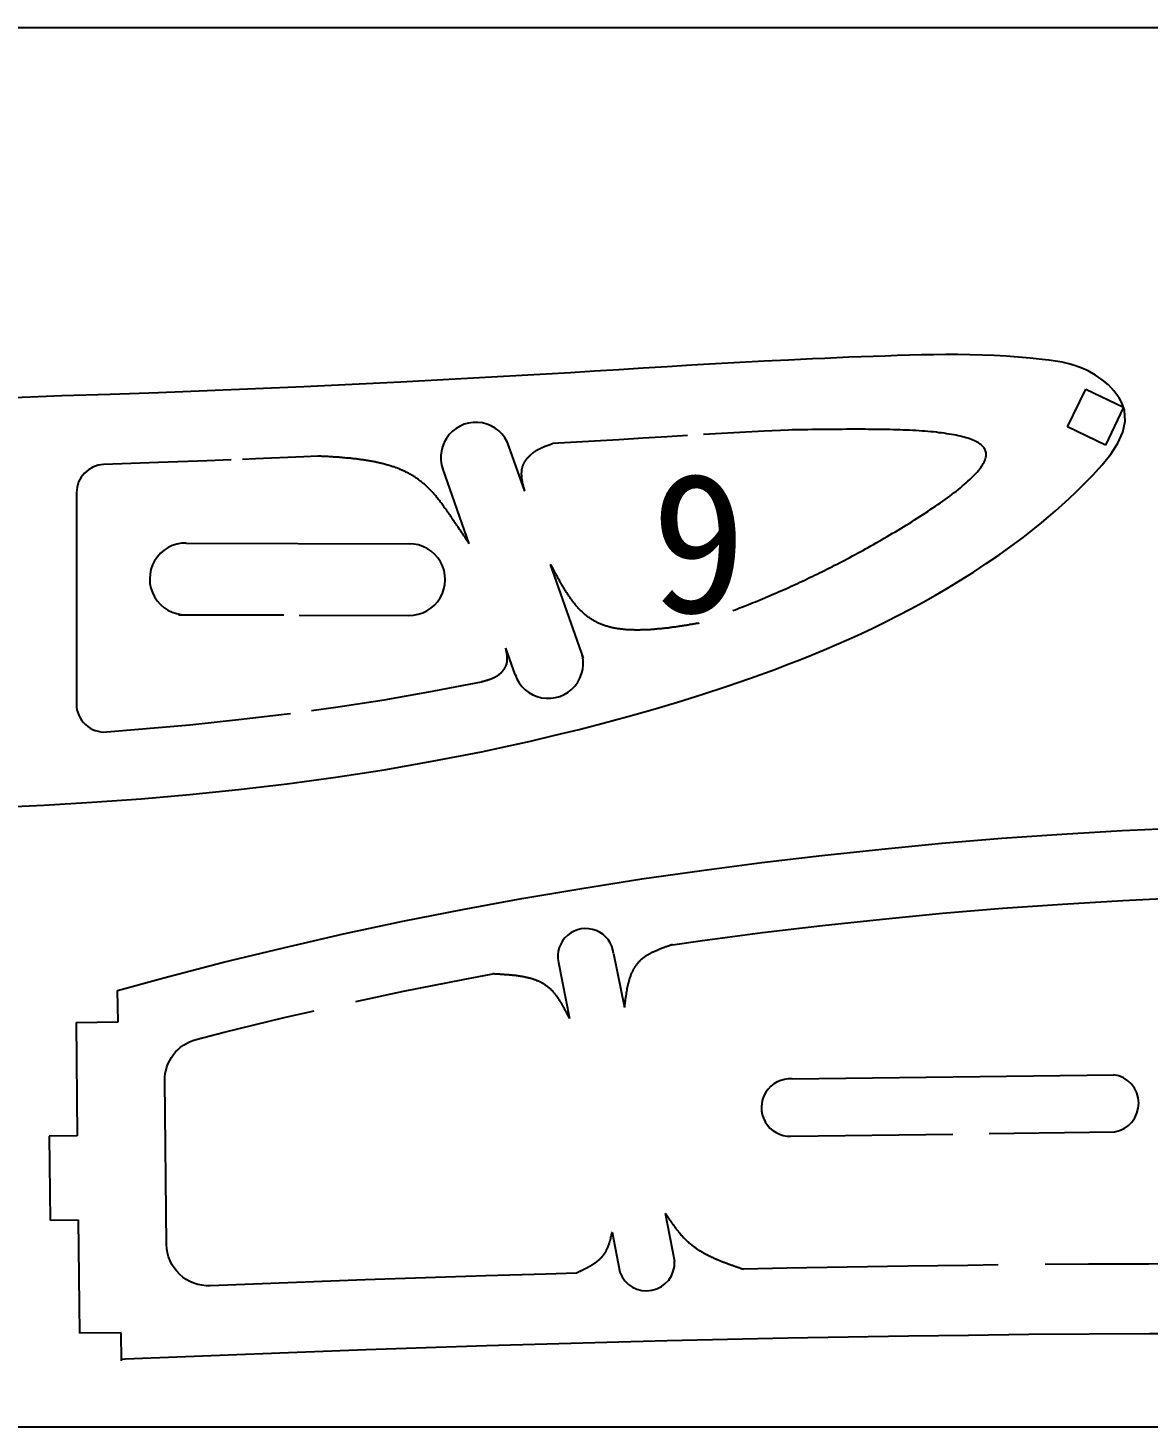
# Model space of a CAD drawing. Header units: inches. Extents: x 2105 to 3676, y -593 to 929.
# Drawn here: x 2263.9 to 2344, y 542.5 to 642.5 of the extents above; entities that cross this region are included whole.
import ezdxf

# ---------------------------------------------------------------- set-up
doc = ezdxf.new("R2010")
doc.units = ezdxf.units.IN
doc.header["$MEASUREMENT"] = 0
doc.layers.add('7', color=7, linetype='Continuous')
doc.styles.add('样式_4', font='txt', dxfattribs={"height": 10})

msp = doc.modelspace()

# ---------------------------------------------------------------- linework, layer by layer
at = {"color": 7}
for p, q in [((3160.59, 642.51), (2160.62, 642.51)), ((2338.22, 613.99), (2339.52, 616.7)), ((2339.52, 616.7), (2342.23, 615.4)), ((2342.23, 615.4), (2340.93, 612.7)), ((2340.93, 612.7), (2338.22, 613.99)), ((2299.41, 609.39), (2298.28, 612.62)), ((2295.44, 605.64), (2293.55, 611.01)), ((2275.21, 605.69), (2291.19, 605.64)), ((2303.61, 597.46), (2301.25, 604.16)), ((2274.65, 600.57), (2282.19, 600.55)), ((2283.27, 600.54), (2291.12, 600.52)), ((2298.72, 596.3), (2298.06, 598.19)), ((2305.76, 576.35), (2306.53, 572.49)), ((2301.82, 575.71), (2302.61, 571.71)), ((2270.33, 571.46), (2270.3, 573.71)), ((2267.33, 571.43), (2270.33, 571.46)), ((2267.33, 571.43), (2267.41, 563.32)), ((2318.54, 567.39), (2341.52, 567.69)), ((2267.41, 563.32), (2265.41, 563.29)), ((2265.41, 563.29), (2265.48, 557.3)), ((2318.45, 563.3), (2330.01, 563.45)), ((2332.61, 563.49), (2341.57, 563.6)), ((2265.48, 557.3), (2267.48, 557.32)), ((2267.48, 557.32), (2267.56, 549.21)), ((2309.44, 557.8), (2310.12, 554.36)), ((2305.65, 556.44), (2306.21, 553.58)), ((2270.56, 549.24), (2267.56, 549.21)), ((2270.58, 547.24), (2270.56, 549.24)), ((2160.59, 542.51), (3160.59, 542.51))]:
    msp.add_line(p, q, dxfattribs=at)
for points in [[(2314.29, 600.86, 0), (2314.45, 600.92, 0), (2314.61, 600.98, 0), (2314.77, 601.05, 0), (2314.93, 601.11, 0), (2315.09, 601.17, 0), (2315.25, 601.24, 0), (2315.41, 601.3, 0), (2315.58, 601.37, 0), (2315.74, 601.44, 0), (2315.91, 601.5, 0), (2316.07, 601.57, 0), (2316.24, 601.64, 0), (2316.4, 601.71, 0), (2316.57, 601.77, 0), (2316.73, 601.84, 0), (2316.9, 601.91, 0), (2317.06, 601.99, 0), (2317.23, 602.06, 0), (2317.4, 602.13, 0), (2317.56, 602.2, 0), (2317.73, 602.28, 0), (2317.9, 602.35, 0), (2318.07, 602.43, 0), (2318.24, 602.5, 0), (2318.41, 602.58, 0), (2318.58, 602.65, 0), (2318.75, 602.73, 0), (2318.92, 602.81, 0), (2319.09, 602.89, 0), (2319.26, 602.97, 0), (2319.44, 603.05, 0), (2319.61, 603.13, 0), (2319.78, 603.22, 0), (2319.96, 603.3, 0), (2320.13, 603.39, 0), (2320.31, 603.47, 0), (2320.49, 603.56, 0), (2320.66, 603.64, 0), (2320.84, 603.73, 0), (2321.02, 603.82, 0), (2321.2, 603.91, 0), (2321.38, 604, 0), (2321.56, 604.1, 0), (2321.74, 604.19, 0), (2321.92, 604.28, 0), (2322.1, 604.38, 0), (2322.29, 604.47, 0), (2322.47, 604.57, 0), (2322.65, 604.67, 0), (2322.84, 604.77, 0), (2323.03, 604.87, 0), (2323.21, 604.97, 0), (2323.4, 605.07, 0), (2323.59, 605.17, 0), (2323.78, 605.28, 0), (2323.97, 605.38, 0), (2324.16, 605.49, 0), (2324.35, 605.6, 0), (2324.54, 605.71, 0), (2324.74, 605.82, 0), (2324.93, 605.93, 0), (2325.12, 606.04, 0), (2325.32, 606.15, 0), (2325.52, 606.27, 0), (2325.71, 606.39, 0), (2325.91, 606.5, 0), (2326.11, 606.62, 0), (2326.3, 606.74, 0), (2326.5, 606.86, 0), (2326.69, 606.98, 0), (2326.89, 607.1, 0), (2327.09, 607.22, 0), (2327.28, 607.34, 0), (2327.47, 607.46, 0), (2327.66, 607.58, 0), (2327.85, 607.71, 0), (2328.04, 607.83, 0), (2328.23, 607.95, 0), (2328.41, 608.08, 0), (2328.6, 608.2, 0), (2328.78, 608.32, 0), (2328.95, 608.44, 0), (2329.13, 608.57, 0), (2329.3, 608.69, 0), (2329.47, 608.81, 0), (2329.64, 608.93, 0), (2329.8, 609.05, 0), (2329.96, 609.18, 0), (2330.12, 609.3, 0), (2330.27, 609.41, 0), (2330.42, 609.53, 0), (2330.57, 609.65, 0), (2330.71, 609.77, 0), (2330.84, 609.88, 0), (2330.98, 610, 0), (2331.1, 610.11, 0), (2331.23, 610.23, 0), (2331.34, 610.34, 0), (2331.46, 610.45, 0), (2331.56, 610.56, 0), (2331.66, 610.66, 0), (2331.76, 610.77, 0), (2331.85, 610.88, 0), (2331.93, 610.98, 0), (2332.01, 611.08, 0), (2332.08, 611.18, 0), (2332.14, 611.28, 0), (2332.2, 611.37, 0), (2332.25, 611.47, 0), (2332.3, 611.56, 0), (2332.33, 611.65, 0), (2332.36, 611.74, 0), (2332.39, 611.82, 0), (2332.4, 611.9, 0), (2332.41, 611.99, 0), (2332.41, 612.06, 0), (2332.4, 612.14, 0), (2332.38, 612.22, 0), (2332.36, 612.29, 0), (2332.33, 612.36, 0), (2332.29, 612.43, 0), (2332.25, 612.49, 0), (2332.2, 612.56, 0), (2332.14, 612.62, 0), (2332.08, 612.68, 0), (2332.01, 612.74, 0), (2331.93, 612.79, 0), (2331.85, 612.85, 0), (2331.76, 612.9, 0), (2331.67, 612.95, 0), (2331.57, 613, 0), (2331.46, 613.05, 0), (2331.35, 613.09, 0), (2331.23, 613.13, 0), (2331.1, 613.18, 0), (2330.97, 613.22, 0), (2330.84, 613.26, 0), (2330.7, 613.29, 0), (2330.55, 613.33, 0), (2330.4, 613.36, 0), (2330.25, 613.4, 0), (2330.09, 613.43, 0), (2329.92, 613.46, 0), (2329.75, 613.48, 0), (2329.58, 613.51, 0), (2329.4, 613.54, 0), (2329.22, 613.56, 0), (2329.03, 613.58, 0), (2328.84, 613.61, 0), (2328.64, 613.63, 0), (2328.44, 613.65, 0), (2328.24, 613.66, 0), (2328.03, 613.68, 0), (2327.82, 613.7, 0), (2327.6, 613.71, 0), (2327.38, 613.73, 0), (2327.16, 613.74, 0), (2326.93, 613.75, 0), (2326.71, 613.76, 0), (2326.47, 613.77, 0), (2326.24, 613.78, 0), (2326, 613.79, 0), (2325.76, 613.79, 0), (2325.52, 613.8, 0), (2325.27, 613.81, 0), (2325.02, 613.81, 0), (2324.77, 613.82, 0), (2324.52, 613.82, 0), (2324.26, 613.82, 0), (2324, 613.82, 0), (2323.74, 613.83, 0), (2323.48, 613.83, 0), (2323.22, 613.83, 0), (2322.95, 613.83, 0), (2322.68, 613.83, 0), (2322.41, 613.83, 0), (2322.14, 613.82, 0), (2321.87, 613.82, 0), (2321.6, 613.82, 0), (2321.33, 613.82, 0), (2321.05, 613.81, 0), (2320.77, 613.81, 0), (2320.5, 613.81, 0), (2320.22, 613.8, 0), (2319.94, 613.8, 0), (2319.66, 613.79, 0), (2319.38, 613.79, 0), (2319.1, 613.79, 0), (2318.82, 613.78, 0), (2318.54, 613.78, 0), (2318.26, 613.77, 0)], [(2299.42, 609.39, 0), (2299.41, 609.41, 0), (2299.4, 609.44, 0), (2299.4, 609.46, 0), (2299.39, 609.49, 0), (2299.38, 609.51, 0), (2299.38, 609.54, 0), (2299.37, 609.56, 0), (2299.36, 609.58, 0), (2299.36, 609.61, 0), (2299.35, 609.63, 0), (2299.34, 609.66, 0), (2299.34, 609.68, 0), (2299.33, 609.71, 0), (2299.32, 609.73, 0), (2299.32, 609.76, 0), (2299.31, 609.78, 0), (2299.31, 609.8, 0), (2299.3, 609.83, 0), (2299.29, 609.85, 0), (2299.29, 609.88, 0), (2299.28, 609.9, 0), (2299.28, 609.93, 0), (2299.27, 609.95, 0), (2299.27, 609.97, 0), (2299.26, 610, 0), (2299.26, 610.02, 0), (2299.25, 610.05, 0), (2299.25, 610.07, 0), (2299.24, 610.1, 0), (2299.24, 610.12, 0), (2299.23, 610.14, 0), (2299.23, 610.17, 0), (2299.22, 610.19, 0), (2299.22, 610.22, 0), (2299.22, 610.24, 0), (2299.21, 610.26, 0), (2299.21, 610.29, 0), (2299.21, 610.31, 0), (2299.2, 610.34, 0), (2299.2, 610.36, 0), (2299.2, 610.38, 0), (2299.2, 610.41, 0), (2299.19, 610.43, 0), (2299.19, 610.45, 0), (2299.19, 610.48, 0), (2299.19, 610.5, 0), (2299.19, 610.53, 0), (2299.19, 610.55, 0), (2299.18, 610.57, 0), (2299.18, 610.6, 0), (2299.18, 610.62, 0), (2299.18, 610.64, 0), (2299.18, 610.67, 0), (2299.18, 610.69, 0), (2299.18, 610.71, 0), (2299.19, 610.74, 0), (2299.19, 610.76, 0), (2299.19, 610.78, 0), (2299.19, 610.8, 0), (2299.19, 610.83, 0), (2299.19, 610.85, 0), (2299.2, 610.87, 0), (2299.2, 610.9, 0), (2299.2, 610.92, 0), (2299.21, 610.94, 0), (2299.21, 610.96, 0), (2299.22, 610.99, 0), (2299.22, 611.01, 0), (2299.23, 611.03, 0), (2299.23, 611.05, 0), (2299.24, 611.08, 0), (2299.24, 611.1, 0), (2299.25, 611.12, 0), (2299.26, 611.14, 0), (2299.26, 611.16, 0), (2299.27, 611.19, 0), (2299.28, 611.21, 0), (2299.29, 611.23, 0), (2299.29, 611.25, 0), (2299.3, 611.27, 0), (2299.31, 611.3, 0), (2299.32, 611.32, 0), (2299.33, 611.34, 0), (2299.34, 611.36, 0), (2299.35, 611.38, 0), (2299.36, 611.4, 0), (2299.37, 611.42, 0), (2299.39, 611.44, 0), (2299.4, 611.47, 0), (2299.41, 611.49, 0), (2299.42, 611.51, 0), (2299.43, 611.53, 0), (2299.45, 611.55, 0), (2299.46, 611.57, 0), (2299.47, 611.59, 0), (2299.49, 611.61, 0), (2299.5, 611.63, 0), (2299.52, 611.65, 0), (2299.53, 611.67, 0), (2299.54, 611.69, 0), (2299.56, 611.71, 0), (2299.57, 611.73, 0), (2299.59, 611.75, 0), (2299.61, 611.76, 0), (2299.62, 611.78, 0), (2299.64, 611.8, 0), (2299.65, 611.82, 0), (2299.67, 611.84, 0), (2299.69, 611.86, 0), (2299.7, 611.88, 0), (2299.72, 611.89, 0), (2299.74, 611.91, 0), (2299.75, 611.93, 0), (2299.77, 611.95, 0), (2299.79, 611.96, 0), (2299.81, 611.98, 0), (2299.83, 612, 0), (2299.84, 612.01, 0), (2299.86, 612.03, 0), (2299.88, 612.05, 0), (2299.9, 612.06, 0), (2299.92, 612.08, 0), (2299.94, 612.09, 0), (2299.96, 612.11, 0), (2299.97, 612.12, 0), (2299.99, 612.14, 0), (2300.01, 612.15, 0), (2300.03, 612.17, 0), (2300.05, 612.18, 0), (2300.07, 612.2, 0), (2300.09, 612.21, 0), (2300.11, 612.23, 0), (2300.13, 612.24, 0), (2300.15, 612.25, 0), (2300.17, 612.27, 0), (2300.19, 612.28, 0), (2300.21, 612.29, 0), (2300.23, 612.3, 0), (2300.25, 612.32, 0), (2300.27, 612.33, 0), (2300.29, 612.34, 0), (2300.32, 612.35, 0), (2300.34, 612.37, 0), (2300.36, 612.38, 0), (2300.38, 612.39, 0), (2300.4, 612.4, 0), (2300.42, 612.41, 0), (2300.44, 612.42, 0), (2300.46, 612.43, 0), (2300.48, 612.44, 0), (2300.5, 612.45, 0), (2300.53, 612.46, 0), (2300.55, 612.47, 0), (2300.57, 612.48, 0), (2300.59, 612.49, 0), (2300.61, 612.5, 0), (2300.63, 612.51, 0), (2300.66, 612.52, 0), (2300.68, 612.53, 0), (2300.7, 612.54, 0), (2300.72, 612.55, 0), (2300.74, 612.56, 0), (2300.77, 612.57, 0), (2300.79, 612.58, 0), (2300.81, 612.59, 0), (2300.83, 612.6, 0), (2300.85, 612.61, 0), (2300.88, 612.61, 0), (2300.9, 612.62, 0), (2300.92, 612.63, 0), (2300.94, 612.64, 0), (2300.97, 612.65, 0), (2300.99, 612.66, 0), (2301.01, 612.66, 0), (2301.03, 612.67, 0), (2301.06, 612.68, 0), (2301.08, 612.69, 0), (2301.1, 612.7, 0), (2301.12, 612.71, 0), (2301.15, 612.71, 0), (2301.17, 612.72, 0), (2301.19, 612.73, 0), (2301.21, 612.74, 0), (2301.24, 612.74, 0), (2301.26, 612.75, 0), (2301.28, 612.76, 0), (2301.3, 612.77, 0), (2301.33, 612.78, 0), (2301.35, 612.78, 0), (2301.37, 612.79, 0), (2301.4, 612.8, 0)], [(2295.44, 605.63, 0), (2295.4, 605.69, 0), (2295.37, 605.75, 0), (2295.33, 605.8, 0), (2295.29, 605.86, 0), (2295.25, 605.92, 0), (2295.21, 605.98, 0), (2295.18, 606.03, 0), (2295.14, 606.09, 0), (2295.1, 606.15, 0), (2295.06, 606.2, 0), (2295.02, 606.26, 0), (2294.98, 606.32, 0), (2294.95, 606.38, 0), (2294.91, 606.43, 0), (2294.87, 606.49, 0), (2294.83, 606.55, 0), (2294.79, 606.61, 0), (2294.75, 606.66, 0), (2294.71, 606.72, 0), (2294.68, 606.78, 0), (2294.64, 606.84, 0), (2294.6, 606.89, 0), (2294.56, 606.95, 0), (2294.52, 607.01, 0), (2294.48, 607.07, 0), (2294.44, 607.12, 0), (2294.4, 607.18, 0), (2294.36, 607.24, 0), (2294.32, 607.3, 0), (2294.29, 607.35, 0), (2294.25, 607.41, 0), (2294.21, 607.47, 0), (2294.17, 607.53, 0), (2294.13, 607.59, 0), (2294.09, 607.64, 0), (2294.05, 607.7, 0), (2294.01, 607.76, 0), (2293.97, 607.82, 0), (2293.93, 607.88, 0), (2293.89, 607.93, 0), (2293.85, 607.99, 0), (2293.81, 608.05, 0), (2293.77, 608.11, 0), (2293.73, 608.17, 0), (2293.68, 608.22, 0), (2293.64, 608.28, 0), (2293.6, 608.34, 0), (2293.56, 608.39, 0), (2293.52, 608.45, 0), (2293.48, 608.51, 0), (2293.43, 608.56, 0), (2293.39, 608.62, 0), (2293.35, 608.67, 0), (2293.31, 608.73, 0), (2293.26, 608.79, 0), (2293.22, 608.84, 0), (2293.18, 608.89, 0), (2293.13, 608.95, 0), (2293.09, 609, 0), (2293.04, 609.06, 0), (2293, 609.11, 0), (2292.95, 609.16, 0), (2292.91, 609.21, 0), (2292.86, 609.27, 0), (2292.82, 609.32, 0), (2292.77, 609.37, 0), (2292.72, 609.42, 0), (2292.68, 609.47, 0), (2292.63, 609.52, 0), (2292.58, 609.57, 0), (2292.53, 609.61, 0), (2292.49, 609.66, 0), (2292.44, 609.71, 0), (2292.39, 609.75, 0), (2292.34, 609.8, 0), (2292.29, 609.85, 0), (2292.24, 609.89, 0), (2292.19, 609.93, 0), (2292.14, 609.98, 0), (2292.08, 610.02, 0), (2292.03, 610.06, 0), (2291.98, 610.1, 0), (2291.93, 610.15, 0), (2291.87, 610.19, 0), (2291.82, 610.23, 0), (2291.77, 610.27, 0), (2291.71, 610.31, 0), (2291.66, 610.34, 0), (2291.6, 610.38, 0), (2291.55, 610.42, 0), (2291.49, 610.45, 0), (2291.43, 610.49, 0), (2291.38, 610.52, 0), (2291.32, 610.55, 0), (2291.26, 610.59, 0), (2291.2, 610.62, 0), (2291.15, 610.65, 0), (2291.09, 610.68, 0), (2291.03, 610.71, 0), (2290.97, 610.74, 0), (2290.91, 610.77, 0), (2290.85, 610.8, 0), (2290.79, 610.83, 0), (2290.73, 610.86, 0), (2290.67, 610.89, 0), (2290.61, 610.91, 0), (2290.54, 610.94, 0), (2290.48, 610.96, 0), (2290.42, 610.99, 0), (2290.36, 611.01, 0), (2290.3, 611.04, 0), (2290.23, 611.06, 0), (2290.17, 611.08, 0), (2290.11, 611.11, 0), (2290.04, 611.13, 0), (2289.98, 611.15, 0), (2289.91, 611.17, 0), (2289.85, 611.19, 0), (2289.78, 611.21, 0), (2289.72, 611.23, 0), (2289.65, 611.25, 0), (2289.59, 611.27, 0), (2289.52, 611.29, 0), (2289.45, 611.31, 0), (2289.39, 611.33, 0), (2289.32, 611.35, 0), (2289.25, 611.36, 0), (2289.18, 611.38, 0), (2289.12, 611.4, 0), (2289.05, 611.41, 0), (2288.98, 611.43, 0), (2288.91, 611.44, 0), (2288.84, 611.46, 0), (2288.77, 611.47, 0), (2288.71, 611.49, 0), (2288.64, 611.5, 0), (2288.57, 611.51, 0), (2288.5, 611.53, 0), (2288.43, 611.54, 0), (2288.36, 611.55, 0), (2288.29, 611.56, 0), (2288.22, 611.58, 0), (2288.15, 611.59, 0), (2288.08, 611.6, 0), (2288, 611.61, 0), (2287.93, 611.62, 0), (2287.86, 611.63, 0), (2287.79, 611.64, 0), (2287.72, 611.65, 0), (2287.65, 611.66, 0), (2287.58, 611.67, 0), (2287.5, 611.68, 0), (2287.43, 611.69, 0), (2287.36, 611.7, 0), (2287.29, 611.71, 0), (2287.21, 611.71, 0), (2287.14, 611.72, 0), (2287.07, 611.73, 0), (2286.99, 611.74, 0), (2286.92, 611.75, 0), (2286.85, 611.75, 0), (2286.77, 611.76, 0), (2286.7, 611.77, 0), (2286.63, 611.77, 0), (2286.55, 611.78, 0), (2286.48, 611.79, 0), (2286.41, 611.79, 0), (2286.33, 611.8, 0), (2286.26, 611.8, 0), (2286.18, 611.81, 0), (2286.11, 611.82, 0), (2286.04, 611.82, 0), (2285.96, 611.83, 0), (2285.89, 611.83, 0), (2285.81, 611.84, 0), (2285.74, 611.84, 0), (2285.66, 611.85, 0), (2285.59, 611.85, 0), (2285.51, 611.86, 0), (2285.44, 611.86, 0), (2285.36, 611.87, 0), (2285.29, 611.87, 0), (2285.21, 611.88, 0), (2285.14, 611.88, 0), (2285.06, 611.89, 0), (2284.99, 611.89, 0), (2284.91, 611.89, 0), (2284.84, 611.9, 0), (2284.76, 611.9, 0), (2284.69, 611.91, 0), (2284.61, 611.91, 0)], [(2311.87, 599.96, 0), (2311.8, 599.95, 0), (2311.74, 599.94, 0), (2311.67, 599.93, 0), (2311.61, 599.92, 0), (2311.55, 599.91, 0), (2311.48, 599.9, 0), (2311.42, 599.89, 0), (2311.35, 599.88, 0), (2311.29, 599.87, 0), (2311.22, 599.86, 0), (2311.16, 599.85, 0), (2311.09, 599.83, 0), (2311.03, 599.82, 0), (2310.96, 599.81, 0), (2310.9, 599.8, 0), (2310.83, 599.79, 0), (2310.77, 599.78, 0), (2310.7, 599.77, 0), (2310.64, 599.76, 0), (2310.57, 599.75, 0), (2310.51, 599.74, 0), (2310.44, 599.73, 0), (2310.38, 599.72, 0), (2310.31, 599.71, 0), (2310.25, 599.7, 0), (2310.18, 599.69, 0), (2310.12, 599.69, 0), (2310.05, 599.68, 0), (2309.99, 599.67, 0), (2309.92, 599.66, 0), (2309.85, 599.65, 0), (2309.79, 599.64, 0), (2309.72, 599.63, 0), (2309.66, 599.62, 0), (2309.59, 599.62, 0), (2309.52, 599.61, 0), (2309.46, 599.6, 0), (2309.39, 599.59, 0), (2309.33, 599.59, 0), (2309.26, 599.58, 0), (2309.19, 599.57, 0), (2309.13, 599.56, 0), (2309.06, 599.56, 0), (2308.99, 599.55, 0), (2308.93, 599.55, 0), (2308.86, 599.54, 0), (2308.79, 599.53, 0), (2308.72, 599.53, 0), (2308.66, 599.52, 0), (2308.59, 599.52, 0), (2308.52, 599.51, 0), (2308.45, 599.51, 0), (2308.39, 599.5, 0), (2308.32, 599.5, 0), (2308.25, 599.5, 0), (2308.18, 599.49, 0), (2308.11, 599.49, 0), (2308.04, 599.49, 0), (2307.97, 599.48, 0), (2307.91, 599.48, 0), (2307.84, 599.48, 0), (2307.77, 599.48, 0), (2307.7, 599.48, 0), (2307.63, 599.47, 0), (2307.56, 599.47, 0), (2307.49, 599.47, 0), (2307.42, 599.47, 0), (2307.35, 599.47, 0), (2307.28, 599.47, 0), (2307.21, 599.48, 0), (2307.15, 599.48, 0), (2307.08, 599.48, 0), (2307.01, 599.48, 0), (2306.94, 599.48, 0), (2306.87, 599.49, 0), (2306.8, 599.49, 0), (2306.73, 599.5, 0), (2306.66, 599.5, 0), (2306.6, 599.51, 0), (2306.53, 599.51, 0), (2306.46, 599.52, 0), (2306.39, 599.53, 0), (2306.33, 599.53, 0), (2306.26, 599.54, 0), (2306.19, 599.55, 0), (2306.12, 599.56, 0), (2306.06, 599.57, 0), (2305.99, 599.58, 0), (2305.93, 599.59, 0), (2305.86, 599.6, 0), (2305.79, 599.62, 0), (2305.73, 599.63, 0), (2305.66, 599.64, 0), (2305.6, 599.66, 0), (2305.54, 599.67, 0), (2305.47, 599.69, 0), (2305.41, 599.71, 0), (2305.34, 599.72, 0), (2305.28, 599.74, 0), (2305.22, 599.76, 0), (2305.16, 599.78, 0), (2305.1, 599.8, 0), (2305.04, 599.82, 0), (2304.98, 599.84, 0), (2304.92, 599.86, 0), (2304.86, 599.89, 0), (2304.8, 599.91, 0), (2304.74, 599.94, 0), (2304.68, 599.96, 0), (2304.62, 599.99, 0), (2304.57, 600.02, 0), (2304.51, 600.05, 0), (2304.45, 600.08, 0), (2304.4, 600.11, 0), (2304.34, 600.14, 0), (2304.29, 600.17, 0), (2304.24, 600.2, 0), (2304.18, 600.24, 0), (2304.13, 600.27, 0), (2304.08, 600.31, 0), (2304.03, 600.34, 0), (2303.98, 600.38, 0), (2303.92, 600.42, 0), (2303.87, 600.45, 0), (2303.83, 600.49, 0), (2303.78, 600.53, 0), (2303.73, 600.57, 0), (2303.68, 600.62, 0), (2303.63, 600.66, 0), (2303.58, 600.7, 0), (2303.54, 600.74, 0), (2303.49, 600.79, 0), (2303.44, 600.83, 0), (2303.4, 600.88, 0), (2303.35, 600.92, 0), (2303.31, 600.97, 0), (2303.26, 601.02, 0), (2303.22, 601.06, 0), (2303.18, 601.11, 0), (2303.13, 601.16, 0), (2303.09, 601.21, 0), (2303.05, 601.26, 0), (2303.01, 601.31, 0), (2302.96, 601.36, 0), (2302.92, 601.41, 0), (2302.89, 601.47, 0), (2302.85, 601.52, 0), (2302.81, 601.57, 0), (2302.77, 601.63, 0), (2302.73, 601.68, 0), (2302.69, 601.73, 0), (2302.65, 601.79, 0), (2302.61, 601.84, 0), (2302.57, 601.9, 0), (2302.53, 601.96, 0), (2302.49, 602.01, 0), (2302.46, 602.07, 0), (2302.42, 602.13, 0), (2302.38, 602.19, 0), (2302.34, 602.24, 0), (2302.31, 602.3, 0), (2302.27, 602.36, 0), (2302.23, 602.42, 0), (2302.2, 602.48, 0), (2302.16, 602.54, 0), (2302.12, 602.6, 0), (2302.09, 602.66, 0), (2302.05, 602.72, 0), (2302.02, 602.78, 0), (2301.98, 602.84, 0), (2301.94, 602.9, 0), (2301.91, 602.96, 0), (2301.87, 603.03, 0), (2301.84, 603.09, 0), (2301.8, 603.15, 0), (2301.77, 603.21, 0), (2301.74, 603.27, 0), (2301.7, 603.34, 0), (2301.67, 603.4, 0), (2301.63, 603.46, 0), (2301.6, 603.53, 0), (2301.56, 603.59, 0), (2301.53, 603.65, 0), (2301.49, 603.72, 0), (2301.46, 603.78, 0), (2301.43, 603.84, 0), (2301.39, 603.91, 0), (2301.36, 603.97, 0), (2301.32, 604.03, 0), (2301.29, 604.1, 0), (2301.26, 604.16, 0)], [(2296.31, 595.78, 0), (2296.33, 595.78, 0), (2296.35, 595.79, 0), (2296.37, 595.79, 0), (2296.38, 595.8, 0), (2296.4, 595.8, 0), (2296.42, 595.81, 0), (2296.44, 595.81, 0), (2296.46, 595.82, 0), (2296.47, 595.82, 0), (2296.49, 595.83, 0), (2296.51, 595.83, 0), (2296.53, 595.84, 0), (2296.54, 595.84, 0), (2296.56, 595.85, 0), (2296.58, 595.85, 0), (2296.6, 595.86, 0), (2296.62, 595.86, 0), (2296.63, 595.87, 0), (2296.65, 595.87, 0), (2296.67, 595.88, 0), (2296.69, 595.88, 0), (2296.7, 595.89, 0), (2296.72, 595.89, 0), (2296.74, 595.9, 0), (2296.76, 595.9, 0), (2296.77, 595.91, 0), (2296.79, 595.91, 0), (2296.81, 595.92, 0), (2296.83, 595.93, 0), (2296.84, 595.93, 0), (2296.86, 595.94, 0), (2296.88, 595.94, 0), (2296.89, 595.95, 0), (2296.91, 595.96, 0), (2296.93, 595.96, 0), (2296.95, 595.97, 0), (2296.96, 595.97, 0), (2296.98, 595.98, 0), (2297, 595.99, 0), (2297.01, 595.99, 0), (2297.03, 596, 0), (2297.05, 596.01, 0), (2297.06, 596.01, 0), (2297.08, 596.02, 0), (2297.1, 596.03, 0), (2297.11, 596.03, 0), (2297.13, 596.04, 0), (2297.15, 596.05, 0), (2297.16, 596.05, 0), (2297.18, 596.06, 0), (2297.2, 596.07, 0), (2297.21, 596.08, 0), (2297.23, 596.08, 0), (2297.24, 596.09, 0), (2297.26, 596.1, 0), (2297.28, 596.11, 0), (2297.29, 596.12, 0), (2297.31, 596.13, 0), (2297.32, 596.13, 0), (2297.34, 596.14, 0), (2297.35, 596.15, 0), (2297.37, 596.16, 0), (2297.38, 596.17, 0), (2297.4, 596.18, 0), (2297.42, 596.19, 0), (2297.43, 596.2, 0), (2297.45, 596.21, 0), (2297.46, 596.22, 0), (2297.48, 596.23, 0), (2297.49, 596.24, 0), (2297.5, 596.25, 0), (2297.52, 596.26, 0), (2297.53, 596.27, 0), (2297.55, 596.28, 0), (2297.56, 596.29, 0), (2297.58, 596.3, 0), (2297.59, 596.31, 0), (2297.61, 596.32, 0), (2297.62, 596.33, 0), (2297.63, 596.34, 0), (2297.65, 596.36, 0), (2297.66, 596.37, 0), (2297.67, 596.38, 0), (2297.69, 596.39, 0), (2297.7, 596.4, 0), (2297.71, 596.42, 0), (2297.73, 596.43, 0), (2297.74, 596.44, 0), (2297.75, 596.46, 0), (2297.77, 596.47, 0), (2297.78, 596.48, 0), (2297.79, 596.5, 0), (2297.8, 596.51, 0), (2297.81, 596.52, 0), (2297.83, 596.54, 0), (2297.84, 596.55, 0), (2297.85, 596.57, 0), (2297.86, 596.58, 0), (2297.87, 596.59, 0), (2297.88, 596.61, 0), (2297.9, 596.62, 0), (2297.91, 596.64, 0), (2297.92, 596.65, 0), (2297.93, 596.67, 0), (2297.94, 596.68, 0), (2297.95, 596.7, 0), (2297.96, 596.71, 0), (2297.97, 596.73, 0), (2297.98, 596.75, 0), (2297.99, 596.76, 0), (2297.99, 596.78, 0), (2298, 596.79, 0), (2298.01, 596.81, 0), (2298.02, 596.82, 0), (2298.03, 596.84, 0), (2298.04, 596.86, 0), (2298.04, 596.87, 0), (2298.05, 596.89, 0), (2298.06, 596.91, 0), (2298.07, 596.92, 0), (2298.07, 596.94, 0), (2298.08, 596.96, 0), (2298.08, 596.97, 0), (2298.09, 596.99, 0), (2298.1, 597.01, 0), (2298.1, 597.02, 0), (2298.11, 597.04, 0), (2298.11, 597.06, 0), (2298.12, 597.07, 0), (2298.12, 597.09, 0), (2298.12, 597.11, 0), (2298.13, 597.12, 0), (2298.13, 597.14, 0), (2298.13, 597.16, 0), (2298.14, 597.18, 0), (2298.14, 597.19, 0), (2298.14, 597.21, 0), (2298.15, 597.23, 0), (2298.15, 597.25, 0), (2298.15, 597.26, 0), (2298.15, 597.28, 0), (2298.15, 597.3, 0), (2298.15, 597.32, 0), (2298.16, 597.33, 0), (2298.16, 597.35, 0), (2298.16, 597.37, 0), (2298.16, 597.39, 0), (2298.16, 597.4, 0), (2298.16, 597.42, 0), (2298.16, 597.44, 0), (2298.16, 597.46, 0), (2298.16, 597.47, 0), (2298.16, 597.49, 0), (2298.16, 597.51, 0), (2298.15, 597.53, 0), (2298.15, 597.55, 0), (2298.15, 597.56, 0), (2298.15, 597.58, 0), (2298.15, 597.6, 0), (2298.15, 597.62, 0), (2298.15, 597.64, 0), (2298.14, 597.65, 0), (2298.14, 597.67, 0), (2298.14, 597.69, 0), (2298.14, 597.71, 0), (2298.14, 597.73, 0), (2298.13, 597.75, 0), (2298.13, 597.76, 0), (2298.13, 597.78, 0), (2298.13, 597.8, 0), (2298.12, 597.82, 0), (2298.12, 597.84, 0), (2298.12, 597.86, 0), (2298.11, 597.87, 0), (2298.11, 597.89, 0), (2298.11, 597.91, 0), (2298.1, 597.93, 0), (2298.1, 597.95, 0), (2298.1, 597.97, 0), (2298.09, 597.98, 0), (2298.09, 598, 0), (2298.09, 598.02, 0), (2298.08, 598.04, 0), (2298.08, 598.06, 0), (2298.08, 598.08, 0), (2298.07, 598.09, 0), (2298.07, 598.11, 0), (2298.07, 598.13, 0), (2298.06, 598.15, 0), (2298.06, 598.17, 0), (2298.05, 598.19, 0)], [(2309.97, 576.98, 0), (2309.93, 576.97, 0), (2309.89, 576.96, 0), (2309.85, 576.94, 0), (2309.81, 576.93, 0), (2309.77, 576.92, 0), (2309.73, 576.9, 0), (2309.69, 576.89, 0), (2309.65, 576.87, 0), (2309.62, 576.86, 0), (2309.58, 576.85, 0), (2309.54, 576.83, 0), (2309.5, 576.82, 0), (2309.46, 576.8, 0), (2309.42, 576.79, 0), (2309.38, 576.78, 0), (2309.34, 576.76, 0), (2309.3, 576.75, 0), (2309.27, 576.73, 0), (2309.23, 576.72, 0), (2309.19, 576.7, 0), (2309.15, 576.69, 0), (2309.11, 576.68, 0), (2309.08, 576.66, 0), (2309.05, 576.64, 0), (2309.01, 576.63, 0), (2308.97, 576.61, 0), (2308.93, 576.6, 0), (2308.9, 576.58, 0), (2308.86, 576.57, 0), (2308.82, 576.55, 0), (2308.79, 576.54, 0), (2308.75, 576.52, 0), (2308.71, 576.5, 0), (2308.68, 576.49, 0), (2308.64, 576.47, 0), (2308.6, 576.45, 0), (2308.57, 576.44, 0), (2308.53, 576.42, 0), (2308.5, 576.4, 0), (2308.46, 576.39, 0), (2308.43, 576.37, 0), (2308.4, 576.35, 0), (2308.36, 576.33, 0), (2308.33, 576.31, 0), (2308.29, 576.3, 0), (2308.26, 576.28, 0), (2308.23, 576.26, 0), (2308.19, 576.24, 0), (2308.16, 576.22, 0), (2308.13, 576.2, 0), (2308.1, 576.18, 0), (2308.07, 576.16, 0), (2308.03, 576.14, 0), (2308, 576.12, 0), (2307.97, 576.1, 0), (2307.94, 576.08, 0), (2307.91, 576.05, 0), (2307.88, 576.03, 0), (2307.85, 576.01, 0), (2307.82, 575.99, 0), (2307.8, 575.97, 0), (2307.77, 575.94, 0), (2307.74, 575.92, 0), (2307.71, 575.9, 0), (2307.68, 575.87, 0), (2307.66, 575.85, 0), (2307.63, 575.82, 0), (2307.61, 575.8, 0), (2307.58, 575.77, 0), (2307.55, 575.75, 0), (2307.54, 575.72, 0), (2307.52, 575.7, 0), (2307.49, 575.67, 0), (2307.47, 575.64, 0), (2307.45, 575.61, 0), (2307.42, 575.59, 0), (2307.4, 575.56, 0), (2307.38, 575.53, 0), (2307.36, 575.5, 0), (2307.34, 575.47, 0), (2307.32, 575.44, 0), (2307.29, 575.41, 0), (2307.27, 575.38, 0), (2307.26, 575.35, 0), (2307.24, 575.32, 0), (2307.22, 575.29, 0), (2307.2, 575.26, 0), (2307.18, 575.23, 0), (2307.16, 575.2, 0), (2307.15, 575.16, 0), (2307.13, 575.13, 0), (2307.11, 575.1, 0), (2307.1, 575.07, 0), (2307.08, 575.03, 0), (2307.06, 575, 0), (2307.05, 574.97, 0), (2307.03, 574.93, 0), (2307.02, 574.9, 0), (2307, 574.86, 0), (2306.99, 574.83, 0), (2306.98, 574.79, 0), (2306.97, 574.76, 0), (2306.96, 574.72, 0), (2306.95, 574.69, 0), (2306.93, 574.65, 0), (2306.92, 574.62, 0), (2306.91, 574.58, 0), (2306.9, 574.54, 0), (2306.88, 574.51, 0), (2306.87, 574.47, 0), (2306.86, 574.43, 0), (2306.85, 574.39, 0), (2306.84, 574.36, 0), (2306.83, 574.32, 0), (2306.82, 574.28, 0), (2306.81, 574.24, 0), (2306.8, 574.2, 0), (2306.79, 574.17, 0), (2306.78, 574.13, 0), (2306.77, 574.09, 0), (2306.76, 574.05, 0), (2306.75, 574.01, 0), (2306.74, 573.97, 0), (2306.73, 573.93, 0), (2306.73, 573.89, 0), (2306.72, 573.85, 0), (2306.72, 573.81, 0), (2306.71, 573.77, 0), (2306.7, 573.73, 0), (2306.7, 573.69, 0), (2306.69, 573.65, 0), (2306.68, 573.61, 0), (2306.67, 573.57, 0), (2306.67, 573.53, 0), (2306.66, 573.49, 0), (2306.65, 573.45, 0), (2306.65, 573.41, 0), (2306.64, 573.37, 0), (2306.63, 573.32, 0), (2306.63, 573.28, 0), (2306.62, 573.24, 0), (2306.61, 573.2, 0), (2306.61, 573.16, 0), (2306.6, 573.12, 0), (2306.6, 573.08, 0), (2306.59, 573.03, 0), (2306.58, 572.99, 0), (2306.58, 572.95, 0), (2306.57, 572.91, 0), (2306.58, 572.87, 0), (2306.57, 572.83, 0), (2306.56, 572.78, 0), (2306.56, 572.74, 0), (2306.55, 572.7, 0), (2306.55, 572.66, 0), (2306.54, 572.62, 0), (2306.54, 572.57, 0), (2306.53, 572.53, 0), (2306.53, 572.49, 0)], [(2302.62, 571.71, 0), (2302.6, 571.75, 0), (2302.58, 571.79, 0), (2302.56, 571.83, 0), (2302.54, 571.87, 0), (2302.52, 571.91, 0), (2302.49, 571.95, 0), (2302.47, 571.99, 0), (2302.45, 572.04, 0), (2302.43, 572.07, 0), (2302.41, 572.11, 0), (2302.39, 572.15, 0), (2302.37, 572.19, 0), (2302.35, 572.23, 0), (2302.33, 572.27, 0), (2302.3, 572.31, 0), (2302.28, 572.35, 0), (2302.26, 572.39, 0), (2302.24, 572.43, 0), (2302.22, 572.47, 0), (2302.2, 572.51, 0), (2302.18, 572.55, 0), (2302.16, 572.59, 0), (2302.14, 572.62, 0), (2302.12, 572.66, 0), (2302.09, 572.7, 0), (2302.07, 572.74, 0), (2302.05, 572.78, 0), (2302.03, 572.81, 0), (2302.01, 572.85, 0), (2301.97, 572.89, 0), (2301.95, 572.92, 0), (2301.93, 572.96, 0), (2301.91, 573, 0), (2301.88, 573.03, 0), (2301.86, 573.07, 0), (2301.84, 573.1, 0), (2301.81, 573.14, 0), (2301.79, 573.18, 0), (2301.77, 573.21, 0), (2301.74, 573.24, 0), (2301.72, 573.28, 0), (2301.69, 573.31, 0), (2301.67, 573.34, 0), (2301.64, 573.38, 0), (2301.62, 573.41, 0), (2301.59, 573.44, 0), (2301.57, 573.48, 0), (2301.54, 573.51, 0), (2301.52, 573.54, 0), (2301.49, 573.57, 0), (2301.46, 573.6, 0), (2301.43, 573.63, 0), (2301.41, 573.66, 0), (2301.38, 573.69, 0), (2301.35, 573.72, 0), (2301.32, 573.75, 0), (2301.3, 573.77, 0), (2301.27, 573.8, 0), (2301.23, 573.83, 0), (2301.2, 573.86, 0), (2301.17, 573.88, 0), (2301.14, 573.91, 0), (2301.11, 573.93, 0), (2301.08, 573.96, 0), (2301.05, 573.98, 0), (2301.01, 574.01, 0), (2300.98, 574.03, 0), (2300.95, 574.05, 0), (2300.92, 574.08, 0), (2300.89, 574.1, 0), (2300.85, 574.12, 0), (2300.82, 574.14, 0), (2300.79, 574.16, 0), (2300.75, 574.18, 0), (2300.72, 574.2, 0), (2300.68, 574.22, 0), (2300.65, 574.24, 0), (2300.61, 574.26, 0), (2300.58, 574.28, 0), (2300.54, 574.3, 0), (2300.51, 574.32, 0), (2300.47, 574.33, 0), (2300.43, 574.35, 0), (2300.4, 574.37, 0), (2300.36, 574.38, 0), (2300.32, 574.4, 0), (2300.28, 574.41, 0), (2300.25, 574.43, 0), (2300.21, 574.44, 0), (2300.17, 574.46, 0), (2300.13, 574.47, 0), (2300.09, 574.48, 0), (2300.05, 574.5, 0), (2300.01, 574.51, 0), (2299.98, 574.52, 0), (2299.94, 574.54, 0), (2299.9, 574.55, 0), (2299.86, 574.56, 0), (2299.82, 574.57, 0), (2299.77, 574.58, 0), (2299.73, 574.59, 0), (2299.69, 574.6, 0), (2299.65, 574.61, 0), (2299.61, 574.62, 0), (2299.57, 574.63, 0), (2299.53, 574.64, 0), (2299.49, 574.65, 0), (2299.44, 574.66, 0), (2299.4, 574.67, 0), (2299.36, 574.68, 0), (2299.32, 574.69, 0), (2299.27, 574.69, 0), (2299.23, 574.7, 0), (2299.19, 574.71, 0), (2299.14, 574.72, 0), (2299.1, 574.72, 0), (2299.06, 574.73, 0), (2299.01, 574.74, 0), (2298.96, 574.74, 0), (2298.92, 574.75, 0), (2298.87, 574.76, 0), (2298.83, 574.76, 0), (2298.78, 574.77, 0), (2298.74, 574.77, 0), (2298.69, 574.78, 0), (2298.65, 574.78, 0), (2298.6, 574.79, 0), (2298.56, 574.79, 0), (2298.51, 574.8, 0), (2298.47, 574.8, 0), (2298.42, 574.81, 0), (2298.38, 574.81, 0), (2298.33, 574.81, 0), (2298.29, 574.82, 0), (2298.24, 574.82, 0), (2298.2, 574.83, 0), (2298.15, 574.83, 0), (2298.1, 574.83, 0), (2298.06, 574.84, 0), (2298.01, 574.84, 0), (2297.97, 574.84, 0), (2297.92, 574.85, 0), (2297.87, 574.85, 0), (2297.83, 574.85, 0), (2297.78, 574.85, 0), (2297.73, 574.86, 0), (2297.69, 574.86, 0), (2297.64, 574.86, 0), (2297.6, 574.87, 0), (2297.55, 574.87, 0), (2297.5, 574.87, 0), (2297.46, 574.87, 0), (2297.41, 574.88, 0), (2297.36, 574.88, 0), (2297.32, 574.88, 0), (2297.27, 574.88, 0), (2297.22, 574.89, 0), (2297.18, 574.89, 0), (2297.13, 574.89, 0)], [(2309.45, 557.8, 0), (2309.47, 557.76, 0), (2309.5, 557.72, 0), (2309.52, 557.68, 0), (2309.55, 557.65, 0), (2309.57, 557.61, 0), (2309.6, 557.57, 0), (2309.62, 557.53, 0), (2309.65, 557.5, 0), (2309.67, 557.46, 0), (2309.7, 557.42, 0), (2309.72, 557.39, 0), (2309.75, 557.35, 0), (2309.77, 557.31, 0), (2309.8, 557.27, 0), (2309.82, 557.24, 0), (2309.85, 557.2, 0), (2309.87, 557.16, 0), (2309.9, 557.13, 0), (2309.92, 557.09, 0), (2309.95, 557.05, 0), (2309.97, 557.02, 0), (2310, 556.98, 0), (2310.04, 556.95, 0), (2310.06, 556.91, 0), (2310.09, 556.87, 0), (2310.11, 556.84, 0), (2310.14, 556.8, 0), (2310.17, 556.77, 0), (2310.19, 556.73, 0), (2310.22, 556.7, 0), (2310.25, 556.66, 0), (2310.27, 556.63, 0), (2310.3, 556.59, 0), (2310.33, 556.56, 0), (2310.35, 556.52, 0), (2310.38, 556.49, 0), (2310.41, 556.45, 0), (2310.44, 556.42, 0), (2310.47, 556.38, 0), (2310.49, 556.35, 0), (2310.52, 556.32, 0), (2310.55, 556.28, 0), (2310.58, 556.25, 0), (2310.61, 556.22, 0), (2310.64, 556.19, 0), (2310.66, 556.15, 0), (2310.69, 556.12, 0), (2310.72, 556.09, 0), (2310.75, 556.06, 0), (2310.79, 556.03, 0), (2310.82, 556, 0), (2310.85, 555.96, 0), (2310.88, 555.93, 0), (2310.91, 555.9, 0), (2310.94, 555.87, 0), (2310.98, 555.84, 0), (2311.01, 555.81, 0), (2311.04, 555.78, 0), (2311.07, 555.76, 0), (2311.1, 555.73, 0), (2311.13, 555.7, 0), (2311.17, 555.67, 0), (2311.2, 555.64, 0), (2311.23, 555.61, 0), (2311.27, 555.59, 0), (2311.3, 555.56, 0), (2311.33, 555.53, 0), (2311.37, 555.51, 0), (2311.4, 555.48, 0), (2311.43, 555.45, 0), (2311.47, 555.43, 0), (2311.5, 555.4, 0), (2311.54, 555.38, 0), (2311.57, 555.35, 0), (2311.61, 555.33, 0), (2311.64, 555.3, 0), (2311.68, 555.28, 0), (2311.71, 555.25, 0), (2311.75, 555.23, 0), (2311.79, 555.2, 0), (2311.82, 555.18, 0), (2311.86, 555.16, 0), (2311.9, 555.13, 0), (2311.93, 555.11, 0), (2311.98, 555.09, 0), (2312.02, 555.07, 0), (2312.05, 555.04, 0), (2312.09, 555.02, 0), (2312.13, 555, 0), (2312.17, 554.98, 0), (2312.2, 554.96, 0), (2312.24, 554.94, 0), (2312.28, 554.91, 0), (2312.32, 554.89, 0), (2312.36, 554.87, 0), (2312.4, 554.85, 0), (2312.44, 554.83, 0), (2312.47, 554.81, 0), (2312.51, 554.79, 0), (2312.55, 554.77, 0), (2312.59, 554.75, 0), (2312.63, 554.73, 0), (2312.67, 554.71, 0), (2312.71, 554.69, 0), (2312.75, 554.67, 0), (2312.79, 554.66, 0), (2312.83, 554.64, 0), (2312.87, 554.62, 0), (2312.91, 554.6, 0), (2312.95, 554.58, 0), (2312.99, 554.56, 0), (2313.03, 554.54, 0), (2313.08, 554.53, 0), (2313.12, 554.51, 0), (2313.16, 554.49, 0), (2313.2, 554.47, 0), (2313.24, 554.46, 0), (2313.28, 554.44, 0), (2313.32, 554.42, 0), (2313.36, 554.4, 0), (2313.41, 554.39, 0), (2313.45, 554.37, 0), (2313.49, 554.35, 0), (2313.53, 554.34, 0), (2313.57, 554.32, 0), (2313.62, 554.3, 0), (2313.66, 554.29, 0), (2313.7, 554.27, 0), (2313.74, 554.26, 0), (2313.78, 554.24, 0), (2313.83, 554.22, 0), (2313.87, 554.21, 0), (2313.91, 554.19, 0), (2313.96, 554.17, 0), (2314.01, 554.16, 0), (2314.05, 554.14, 0), (2314.09, 554.13, 0), (2314.14, 554.11, 0), (2314.18, 554.1, 0), (2314.22, 554.08, 0), (2314.26, 554.07, 0), (2314.31, 554.05, 0), (2314.35, 554.03, 0), (2314.39, 554.02, 0), (2314.44, 554, 0), (2314.48, 553.99, 0), (2314.52, 553.97, 0), (2314.57, 553.96, 0), (2314.61, 553.94, 0), (2314.65, 553.93, 0), (2314.7, 553.91, 0), (2314.74, 553.9, 0), (2314.78, 553.88, 0), (2314.83, 553.87, 0), (2314.87, 553.85, 0), (2314.91, 553.84, 0), (2314.96, 553.82, 0), (2315, 553.81, 0), (2315.04, 553.79, 0)], [(2305.65, 556.44, 0), (2305.64, 556.42, 0), (2305.63, 556.39, 0), (2305.63, 556.36, 0), (2305.62, 556.34, 0), (2305.61, 556.31, 0), (2305.61, 556.28, 0), (2305.6, 556.26, 0), (2305.59, 556.23, 0), (2305.59, 556.21, 0), (2305.58, 556.18, 0), (2305.57, 556.15, 0), (2305.57, 556.13, 0), (2305.56, 556.1, 0), (2305.55, 556.08, 0), (2305.55, 556.05, 0), (2305.54, 556.02, 0), (2305.54, 556, 0), (2305.53, 555.97, 0), (2305.53, 555.95, 0), (2305.52, 555.92, 0), (2305.51, 555.9, 0), (2305.51, 555.87, 0), (2305.5, 555.84, 0), (2305.49, 555.82, 0), (2305.48, 555.79, 0), (2305.48, 555.77, 0), (2305.47, 555.74, 0), (2305.46, 555.72, 0), (2305.45, 555.69, 0), (2305.44, 555.67, 0), (2305.44, 555.64, 0), (2305.43, 555.62, 0), (2305.42, 555.59, 0), (2305.41, 555.57, 0), (2305.4, 555.54, 0), (2305.39, 555.52, 0), (2305.38, 555.5, 0), (2305.38, 555.47, 0), (2305.37, 555.45, 0), (2305.36, 555.42, 0), (2305.35, 555.4, 0), (2305.34, 555.38, 0), (2305.33, 555.35, 0), (2305.32, 555.33, 0), (2305.31, 555.3, 0), (2305.3, 555.28, 0), (2305.29, 555.26, 0), (2305.28, 555.24, 0), (2305.27, 555.21, 0), (2305.26, 555.19, 0), (2305.24, 555.17, 0), (2305.23, 555.14, 0), (2305.22, 555.12, 0), (2305.21, 555.1, 0), (2305.2, 555.08, 0), (2305.2, 555.06, 0), (2305.18, 555.03, 0), (2305.17, 555.01, 0), (2305.16, 554.99, 0), (2305.15, 554.97, 0), (2305.13, 554.95, 0), (2305.12, 554.93, 0), (2305.11, 554.91, 0), (2305.09, 554.89, 0), (2305.08, 554.87, 0), (2305.07, 554.85, 0), (2305.05, 554.82, 0), (2305.04, 554.81, 0), (2305.02, 554.79, 0), (2305.01, 554.77, 0), (2304.99, 554.75, 0), (2304.98, 554.73, 0), (2304.96, 554.71, 0), (2304.95, 554.69, 0), (2304.93, 554.67, 0), (2304.91, 554.65, 0), (2304.9, 554.63, 0), (2304.88, 554.62, 0), (2304.86, 554.6, 0), (2304.85, 554.58, 0), (2304.83, 554.56, 0), (2304.81, 554.55, 0), (2304.79, 554.53, 0), (2304.77, 554.51, 0), (2304.76, 554.49, 0), (2304.74, 554.48, 0), (2304.72, 554.46, 0), (2304.7, 554.44, 0), (2304.68, 554.43, 0), (2304.66, 554.41, 0), (2304.64, 554.39, 0), (2304.63, 554.38, 0), (2304.61, 554.36, 0), (2304.59, 554.35, 0), (2304.57, 554.33, 0), (2304.55, 554.31, 0), (2304.53, 554.3, 0), (2304.51, 554.28, 0), (2304.49, 554.27, 0), (2304.46, 554.25, 0), (2304.44, 554.24, 0), (2304.42, 554.22, 0), (2304.4, 554.21, 0), (2304.38, 554.19, 0), (2304.36, 554.18, 0), (2304.34, 554.17, 0), (2304.32, 554.15, 0), (2304.29, 554.14, 0), (2304.28, 554.12, 0), (2304.26, 554.11, 0), (2304.24, 554.09, 0), (2304.22, 554.08, 0), (2304.19, 554.07, 0), (2304.17, 554.05, 0), (2304.15, 554.04, 0), (2304.13, 554.03, 0), (2304.1, 554.01, 0), (2304.08, 554, 0), (2304.06, 553.99, 0), (2304.03, 553.97, 0), (2304.01, 553.96, 0), (2303.99, 553.95, 0), (2303.96, 553.93, 0), (2303.94, 553.92, 0), (2303.92, 553.91, 0), (2303.89, 553.9, 0), (2303.87, 553.88, 0), (2303.85, 553.87, 0), (2303.82, 553.86, 0), (2303.8, 553.85, 0), (2303.77, 553.83, 0), (2303.75, 553.82, 0), (2303.73, 553.81, 0), (2303.7, 553.8, 0), (2303.68, 553.78, 0), (2303.65, 553.77, 0), (2303.63, 553.76, 0), (2303.6, 553.75, 0), (2303.58, 553.74, 0), (2303.56, 553.72, 0), (2303.53, 553.71, 0), (2303.51, 553.7, 0), (2303.48, 553.69, 0), (2303.46, 553.68, 0), (2303.43, 553.66, 0), (2303.41, 553.65, 0), (2303.38, 553.64, 0), (2303.36, 553.63, 0), (2303.33, 553.62, 0), (2303.31, 553.61, 0), (2303.28, 553.59, 0), (2303.26, 553.58, 0), (2303.23, 553.57, 0), (2303.21, 553.56, 0), (2303.18, 553.55, 0), (2303.16, 553.53, 0), (2303.13, 553.52, 0), (2303.11, 553.51, 0), (2303.08, 553.5, 0)]]:
    msp.add_polyline3d(points, dxfattribs=at)
for centre, radius, start, end in [((2295.91, 611.82), 2.5, 18.7375, 200.0059), ((2275.15, 603.13), 2.56, 88.8159, 270.7927), ((2291.16, 603.08), 2.56, 269.1701, 90.4385), ((2301.09, 597.09), 2.5, 198.3833, 20.3601), ((2303.77, 576.14), 2, 6.1003, 192.3124), ((2318.38, 565.34), 2.05, 85.6346, 271.8467), ((2341.24, 565.64), 2.07, 279.2219, 82.3035), ((2308.11, 554.26), 2.02, 199.6876, 2.7692)]:
    msp.add_arc(centre, radius, start, end, dxfattribs=at)
at = {"layer": '7', "color": 7, "linetype": 'Continuous'}
for points in [[(2341.82, 616.2), (2341.54, 616.58), (2341.14, 616.99), (2340.69, 617.37), (2340.21, 617.7), (2339.7, 617.99), (2339.24, 618.2), (2338.78, 618.37), (2338.31, 618.5), (2337.84, 618.61), (2337.37, 618.69), (2336.89, 618.76), (2336.41, 618.82), (2335.55, 618.91), (2334.7, 618.98), (2333.83, 619.04), (2332.97, 619.09), (2332.11, 619.12), (2331.24, 619.15), (2330.38, 619.16), (2329.51, 619.16), (2328.65, 619.15), (2327.78, 619.14), (2326.92, 619.12), (2326.05, 619.09), (2325.19, 619.06), (2324.32, 619.03), (2323.46, 619), (2322.59, 618.97), (2321.73, 618.93), (2320.86, 618.89), (2319.99, 618.86), (2319.13, 618.82), (2318.26, 618.77), (2316.53, 618.69), (2314.8, 618.59), (2313.06, 618.5), (2311.33, 618.4), (2309.6, 618.29), (2307.87, 618.19), (2306.14, 618.08), (2304.4, 617.98), (2302.67, 617.87), (2300.94, 617.77), (2299.21, 617.67), (2297.47, 617.57), (2295.74, 617.48), (2294.01, 617.38), (2290.54, 617.2), (2287.08, 617.03), (2283.62, 616.86), (2280.16, 616.71), (2276.7, 616.57), (2273.23, 616.44), (2269.77, 616.32), (2266.31, 616.21), (2262.36, 616.04)], [(2261.35, 586.79), (2265.02, 586.96), (2268.48, 587.16), (2271.97, 587.41), (2275.46, 587.71), (2278.95, 588.07), (2282.42, 588.48), (2285.89, 588.96), (2289.35, 589.49), (2292.8, 590.1), (2294.56, 590.43), (2296.31, 590.78), (2298.06, 591.15), (2299.81, 591.54), (2301.55, 591.95), (2303.29, 592.37), (2305.02, 592.82), (2306.79, 593.3), (2308.56, 593.79), (2310.32, 594.31), (2312.08, 594.86), (2313.82, 595.43), (2315.56, 596.03), (2317.29, 596.66), (2318.18, 597), (2319.07, 597.34), (2319.95, 597.7), (2320.83, 598.06), (2321.71, 598.43), (2322.58, 598.82), (2323.45, 599.21), (2324.35, 599.64), (2325.25, 600.08), (2326.14, 600.53), (2327.02, 600.99), (2327.9, 601.47), (2328.77, 601.96), (2329.64, 602.47), (2330.57, 603.04), (2331.5, 603.62), (2332.41, 604.22), (2333.31, 604.83), (2334.19, 605.46), (2335.05, 606.1), (2335.88, 606.75), (2336.38, 607.15), (2336.87, 607.56), (2337.35, 607.99), (2337.84, 608.42), (2338.33, 608.87), (2338.83, 609.35), (2339.34, 609.85), (2340.03, 610.54), (2340.7, 611.28), (2341.31, 612.04), (2341.81, 612.82), (2342.18, 613.61), (2342.35, 614.41), (2342.3, 615.19), (2342.13, 615.67), (2341.88, 616.13), (2341.82, 616.2)], [(2311.04, 613.38), (2309.6, 613.29), (2307.87, 613.19), (2306.13, 613.08), (2304.4, 612.98), (2302.67, 612.87), (2301.4, 612.8)], [(2318.26, 613.77), (2316.53, 613.69), (2314.79, 613.59), (2313.06, 613.5), (2312.2, 613.45)], [(2284.61, 611.91), (2283.62, 611.86), (2280.16, 611.71), (2279.22, 611.67)], [(2284.16, 593.72), (2285.9, 593.96), (2289.36, 594.49), (2292.81, 595.1), (2294.56, 595.43), (2296.32, 595.78)], [(2270.3, 573.71), (2273.6, 574.62), (2277.86, 575.73), (2282.15, 576.77), (2286.45, 577.75), (2290.69, 578.66), (2294.95, 579.5), (2299.21, 580.28), (2303.49, 581.01), (2307.77, 581.68), (2312.07, 582.29), (2316.37, 582.85), (2320.65, 583.36), (2324.94, 583.82), (2329.23, 584.23), (2333.52, 584.59), (2337.82, 584.89), (2342.12, 585.14), (2346.43, 585.34), (2350.74, 585.49), (2355.06, 585.58), (2359.37, 585.62), (2363.69, 585.59), (2365.48, 585.6)], [(2287.34, 572.93), (2290.74, 573.66), (2295, 574.5), (2297.13, 574.89)], [(2333.25, 554.09), (2331.1, 554.06), (2326.79, 554.01), (2322.47, 553.94), (2318.16, 553.86), (2315.04, 553.79)], [(2365.87, 549.05), (2361.35, 549.1), (2357.03, 549.14), (2352.71, 549.16), (2348.39, 549.17), (2344.08, 549.16), (2339.77, 549.14), (2335.46, 549.11), (2331.15, 549.06), (2326.84, 549.01), (2322.53, 548.94), (2318.21, 548.86), (2313.91, 548.77), (2309.6, 548.67), (2305.29, 548.56), (2300.98, 548.44), (2296.68, 548.31), (2292.37, 548.17), (2288.06, 548.02), (2283.76, 547.86), (2279.45, 547.7), (2275.15, 547.53), (2270.85, 547.35), (2270.58, 547.34)]]:
    msp.add_lwpolyline(points, dxfattribs=at)
for points in [[(2278.42, 611.64), (2276.69, 611.57), (2273.23, 611.44), (2269.29, 611.3, 0.40395), (2267.36, 609.3), (2267.35, 594.19, 0.43982), (2269.52, 592.19), (2275.47, 592.71), (2278.95, 593.07), (2282.43, 593.48), (2282.66, 593.51)], [(2309.97, 576.98), (2312.12, 577.29), (2316.42, 577.85), (2320.7, 578.36), (2324.99, 578.82), (2329.28, 579.23), (2333.57, 579.59), (2337.87, 579.89), (2342.18, 580.15), (2346.48, 580.35), (2350.8, 580.49), (2355.11, 580.58), (2359.43, 580.62), (2359.56, 580.62, -0.40961), (2361.55, 578.64), (2361.79, 556.14)], [(2303.08, 553.5), (2300.93, 553.44), (2296.62, 553.31), (2292.32, 553.17), (2288.01, 553.02), (2283.7, 552.86), (2279.4, 552.7), (2276.92, 552.6, -0.42287), (2273.8, 555.56), (2273.67, 567.27, -0.34458), (2275.92, 570.21), (2277.92, 570.73), (2282.2, 571.77), (2284.35, 572.26)], [(2361.79, 556.14, -0.41978), (2359.77, 554.11), (2356.98, 554.14), (2352.66, 554.16), (2348.34, 554.17), (2344.03, 554.16), (2339.72, 554.14), (2336.63, 554.12)]]:
    msp.add_lwpolyline(points, format="xyb", dxfattribs=at)

# ---------------------------------------------------------------- texts
at = {"color": 7, "insert": (2315.24, 600.43), "char_height": 10, "attachment_point": 1, "rotation": 179.9736, "style": '样式_4'}
msp.add_mtext_dynamic_manual_height_columns('6', width=16.062, gutter_width=50, heights=[0], dxfattribs=at)

doc.saveas('drawing.dxf')
